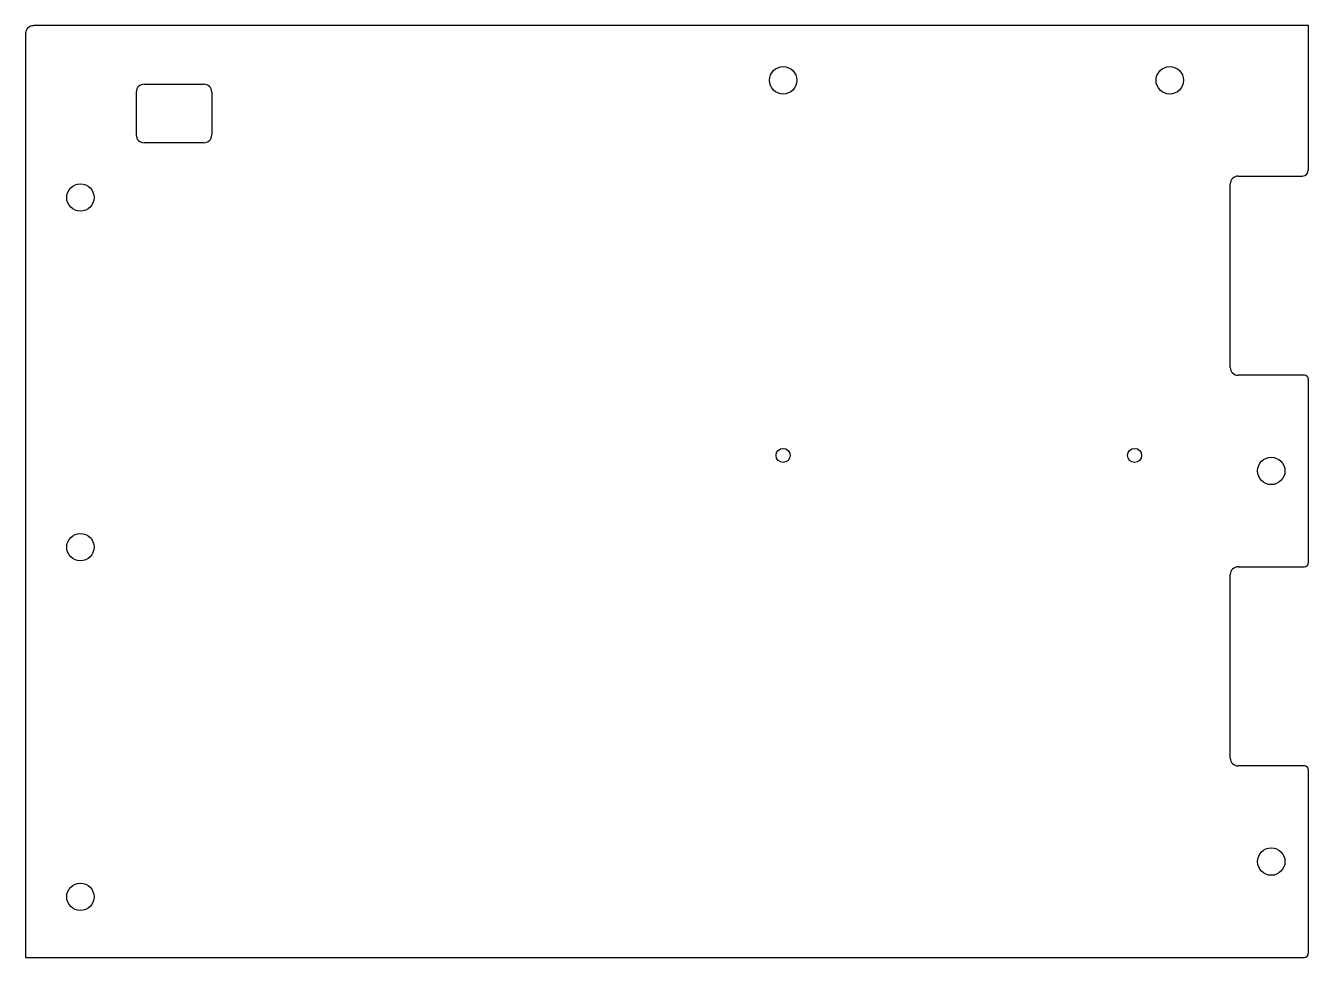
# Model space of a CAD drawing. Header units: inches. Extents: x -6.5 to 6.5, y -4.7 to 4.7.
import ezdxf

# ---------------------------------------------------------------- set-up
doc = ezdxf.new("R2010")
doc.units = ezdxf.units.IN
doc.layers.add('CUTOUTS', color=1, linetype='CONTINUOUS')
doc.layers.add('PERIMETER', color=5, linetype='CONTINUOUS')

msp = doc.modelspace()

# ---------------------------------------------------------------- linework, layer by layer
at = {"layer": 'CUTOUTS'}
for p, q in [((-5.35, 3.593), (-5.35, 4.026)), ((-5.272, 4.104), (-4.669, 4.104)), ((-4.591, 4.026), (-4.591, 3.593)), ((-4.669, 3.514), (-5.272, 3.514))]:
    msp.add_line(p, q, dxfattribs=at)
for centre, radius in [((1.171, 4.144), 0.138), ((5.069, 4.144), 0.138), ((-5.915, 2.963), 0.138), ((1.171, 0.364), 0.0709), ((4.715, 0.364), 0.0709), ((6.093, 0.207), 0.138), ((-5.915, -0.561), 0.138), ((6.093, -3.73), 0.138), ((-5.915, -4.085), 0.138)]:
    msp.add_circle(centre, radius, dxfattribs=at)
for centre, start, end in [((-5.272, 4.026), 90, 180), ((-4.669, 4.026), 0, 90), ((-5.272, 3.593), 180, 270), ((-4.669, 3.593), -90, 0)]:
    msp.add_arc(centre, 0.0787, start, end, dxfattribs=at)
at = {"layer": 'PERIMETER'}
for p, q in [((6.467, 4.695), (-6.388, 4.695)), ((6.467, 3.238), (6.467, 4.695)), ((-6.467, 4.616), (-6.467, -4.695)), ((5.758, 3.179), (6.407, 3.179)), ((5.679, 1.25), (5.679, 3.1)), ((6.427, 1.171), (5.758, 1.171)), ((6.467, -0.719), (6.467, 1.132)), ((5.758, -0.758), (6.427, -0.758)), ((5.679, -2.687), (5.679, -0.837)), ((6.427, -2.766), (5.758, -2.766)), ((6.467, -4.656), (6.467, -2.805)), ((-6.467, -4.695), (6.427, -4.695))]:
    msp.add_line(p, q, dxfattribs=at)
for centre, radius, start, end in [((-6.388, 4.616), 0.0787, 90, 180), ((6.407, 3.238), 0.0591, -90, 0), ((5.758, 3.1), 0.0787, 90, 180), ((5.758, 1.25), 0.0787, 180, 270), ((6.427, 1.132), 0.0394, 0, 90), ((5.758, -0.837), 0.0787, 90, 180), ((6.427, -0.719), 0.0394, -90, 0), ((5.758, -2.687), 0.0787, 180, 270), ((6.427, -2.805), 0.0394, 0, 90), ((6.427, -4.656), 0.0394, -90, 0)]:
    msp.add_arc(centre, radius, start, end, dxfattribs=at)

doc.saveas('drawing.dxf')
